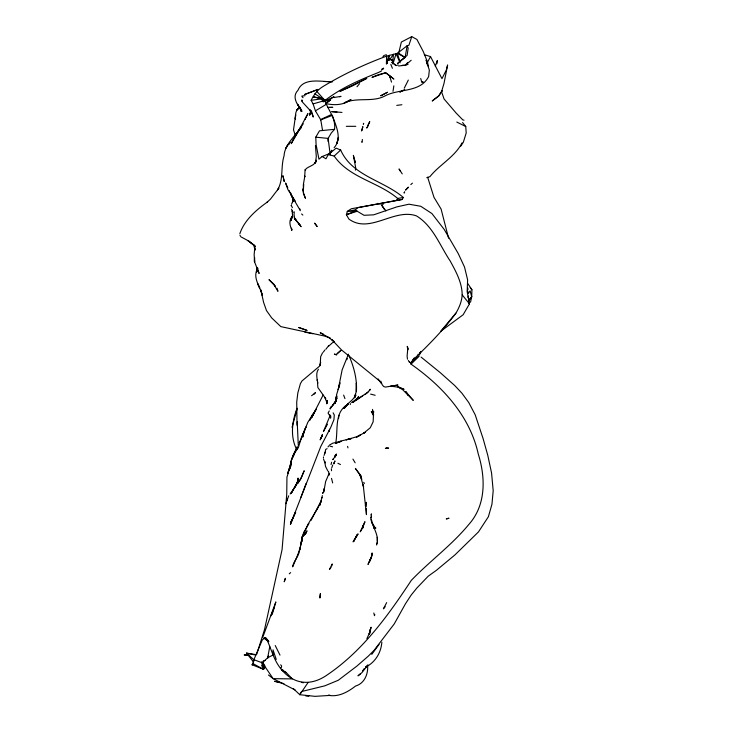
<?xml version="1.0" encoding="UTF-8"?>
<svg xmlns="http://www.w3.org/2000/svg" width="733" height="733" viewBox="0 0 733 733"><rect width="100%" height="100%" fill="white"/><g stroke="black" fill="none" stroke-linecap="round" stroke-linejoin="round"><path stroke-width="1.1" d="M317.554 383.121L317.865 387.51L325.754 398.67L324.911 397.506L327.083 403.132L327.211 400.429M372.08 554.533L372.117 552.948L371.658 556.402L368.003 564.447L372.062 555.321M328.017 141.35L328.109 138.4L331.307 132.994L334.56 129.32C336.007 118.169 328.137 110.179 324.847 100.522M386.392 64.055L386.648 56.102L397.359 53.362L407.145 45.721L408.886 45.309L411.754 36.65L416.912 39.445L423.317 51.64L427.559 62.177L428.219 66.19M468.689 303.114L470.595 301.959L471.704 296.7L471.924 289.782L467.837 283.634M310.407 110.527L310.141 114.357L310.425 113.102L309.583 115.228L310.325 113.615M367.627 665.637C368.287 674.223 364.338 683.587 355.514 686.061C347.845 692.062 338.444 697.285 328.366 695.296L330.171 695.397L315.062 696.35L299.788 694.71L293.356 688.617M387.006 63.514L387.171 60.344L389.754 59.217L392.265 60.161L393.145 62.617M467.517 289.801L467.627 287.785L467.828 289.718M298.294 445.545L297.213 421.841M299.696 550.007L299.806 548.211L299.623 549.75M302.17 100.641L302.115 101.392L301.932 99.88M256.687 654.367L264.531 629.555L282.058 549.704L286.74 494.308L286.951 477.101L288.408 472.51M362.368 139.462L362.12 142.367L361.644 141.9M419.826 352.72L419.615 354.946L419.331 354.424M297.8 482.644L298.056 478.053L298.065 479.996L296.7 483.523L291.248 493.309L297.745 481.718L296.7 483.523M301.584 540.203L301.3 542.97L301.611 540.065C300.521 549.723 296.288 558.189 292.641 566.829C293.585 560.901 298.478 557.025 299.394 551.088M392.512 63.881L393.502 54.279L389.626 59.804M327.11 400.603L326.707 403.819L327.074 401.391M436.923 63.734L437.344 60.5L435.292 66.227M239.847 233.717C244.254 220.294 256.266 209.876 267.6 201.887L266.885 202.482L270.532 199.055L278.879 188.124L277.569 189.829C283.744 179.631 280.537 166.904 284.056 155.836C284.468 146.985 291.047 140.214 296.123 133.571M355.413 170.138L355.716 167.912L353.379 155.35L355.203 162.424L354.57 159.941M344.024 407.997L345.344 406.009C334.266 414.566 338.298 431.233 335.613 443.383M338.499 418.653L338.985 415.245M323.4 457.914L323.537 456.943M303.746 184.349L303.352 190.378L303.37 184.469L304.855 176.048L304.699 176.855L305.084 169.873C307.933 166.079 313.898 166.171 315.841 161.562L314.961 163.166L316.17 160.179L315.492 162.808L316.308 156.468L315.437 145.601M393.007 91.35L393.85 85.843M363.027 527.861L363.467 525.011L362.221 528.924L364.952 521.685L360.233 531.819L361.616 529.666M288.976 143.604L288.857 144.364L290.066 142.22L289.269 143.302L289.755 142.697M330.766 415.895L330.647 418.167L329.832 414.86L330.308 416.463L328.063 413.128L329.254 410.947M329.227 431.425L329.575 429.318L329.209 431.279M371.054 519.569C372.969 527.998 379.822 535.869 376.487 544.967L377.101 542.86M403.416 58.814L405.12 57.458L407.145 45.721L408.153 48.121L407.136 55.396L397.469 63.551L401.721 60.161M321.897 498.037L322.328 495.581M300.365 546.772L302.298 538.141M334.56 129.32L319.496 130.813L315.776 137.172L316.088 144.548L318.947 159.18L322.117 156.55L325.993 158.786L328.237 154.571L336.154 148.158L340.653 150.027C352.234 176.112 383.341 180.245 403.361 197.498L402.105 199.468L351.336 208.758L347.323 211.379L346.388 214.705L348.89 219.048C369.679 234.432 394.079 207.888 416.454 215.887C433.029 225.993 439.882 245.601 450.245 261.076C455.981 271.595 462.065 282.59 462.184 294.877C461.772 301.52 459.252 307.512 455.899 313.165C444.116 329.099 430.335 343.282 416.069 356.971C414.383 359.207 411.167 361.094 411.021 364.145C442.164 385.989 469.761 415.584 478.255 453.965C485.603 477.403 486.217 505.046 468.863 524.407C451.757 545.205 429.859 561.038 411.314 580.362C387.839 615.986 362.359 651.371 326.368 675.487C310.572 686.18 293.603 684.521 281.307 669.293C273.611 660.305 271.357 648.503 266.171 638.232L264.897 637.683L262.258 640.028L253.132 661.478L246.471 653.121L256.403 654.688M371.145 515.455L371.439 513.879L371.136 515.015M290.992 464.53L291.358 462.55M256.834 271.109L256.651 272.099L257.136 267.646L259.097 273.455L254.269 261.14L254.571 257.503L254.663 261.956L254.14 254.617L254.772 247.882L255.075 250.109L253.627 244.749L255.295 246.957L253.361 244.538L247.882 240.552L255.487 246.517L248.597 240.974L240.845 236.786M305.496 117.976L305.148 119.534M269.781 646.588L267.664 657.776L262.698 662.403L264.356 665.683L273.134 678.657L295.142 689.991M381.856 642.209C381.004 652.984 375.186 662.385 365.455 667.268L367.993 664.941L361.946 672.601L357.961 675.853L360.572 673.709M388.261 60.61L389.305 55.323L388.014 59.364M323.821 490.835L324.288 488.508L323.849 491.55L325.644 481.517L327.871 476.349M346.901 359.711L347.167 358.483M331.059 464.585L331.582 462.239M299.531 550.52L300.154 547.707M336.759 396.8L336.062 401.125L336.584 394.693L339.663 384.55L339.874 382.69L338.215 389.635L342.137 369.835L348.45 354.149M320.037 364.97L320.633 362.395L320.193 365.446L320.66 356.669L322.547 352.82M336.933 395.985L335.137 403.287L336.951 398.028L334.844 403.031L336.117 400.566M329.566 473.316L329.117 475.131L328.558 471.447M331.756 565.931L332.251 563.943L329.438 569.495L331.023 567.379M291.477 461.552L287.73 473.555L290.809 465.528M372.529 409.399L373.39 416.463L373.143 421.841L370.275 427.742L363.696 433.203L365.144 432.342M296.425 449.027C290.332 436.547 291.981 422.126 296.608 409.445M324.884 453.388L325.709 449.366L327.101 448.678M287.767 473.252C290.964 464.841 291.377 455.56 297.231 448.11L292.577 456.549L294.08 454.011M292.046 427.312L297.286 408.244M321.97 497.405L319.698 505.422L321.182 500.831L310.966 520.439M301.675 539.277L302.152 537.674M322.621 493.529L323.244 492.264M467.975 297.378L468.36 296.05M272.172 614.547L275.846 601.921L262.634 637.646M321.906 436.355L322.493 434.385L320.138 439.864L321.906 436.355L321.081 437.986M393.245 62.937L396.086 53.692L400.071 62.836M292.861 201.832L293.557 199.623L291.569 204.159M253.426 663.182L252.179 664.987L253.948 660.662M331.747 467.856L332.672 465.089M257.155 270.156L257.796 268.269M301.767 537.802L304.003 531.947L308.932 523.573M374.838 614.63L374.462 615.683L373.83 612.99M304.653 531.113L302.876 536.135L307.924 524.407L317.499 508.656M420.76 351.437L420.211 352.985L420.715 351.941M324.05 455.413L325.278 452.023M285.824 503.763L288.729 495.801M253.169 661.349L254.214 659.718M257.723 268.214C252.079 277.697 260.261 286.438 262.304 295.381L260.847 289.911L263.605 302.417L266.464 310.535L271.696 317.911L280.831 326.616L323.922 335.906L330.162 337.886M333.121 412.835L334.285 414.997L333.936 419.688L330.821 427.22L320.816 446.406L290.424 524.489L295.142 512.596M306.192 483.294L300.823 497.478M329.685 416.573L323.418 431.59L327.477 424.169M252.015 664.712L263.514 669.321L264.915 665.756M366.28 503.379L365.373 505.779L366.207 502.343L366.143 506.576M363.348 124.124L363.66 123.3L363.394 123.996M311.47 417.865L323.088 395.096M356.311 536.712L357.099 534.687L353.572 541.394L358.071 533.871L353.068 541.852L354.323 540.523M303.599 433.395L304.296 431.609M328.631 446.012L328.017 446.919M267.646 658.371L268.498 656.273M309.903 419.945L312.46 414.667L314.567 412.285L311.479 417.645M297.259 446.489L293.264 455.669L294.923 452.453M290.699 466.115L288.564 471.007L289.856 468.644M354.616 397.817L355.752 395.05M270.715 616.141L273.913 608.381M292.091 217.728L290.799 220.816L292.54 215.484L292.165 210.948L292.843 212.597L291.551 209.198M302.023 437.125L303.783 432.974M370.55 517.846L371.558 516.664M309.876 420.046L310.59 418.387M355.679 395.16L354.772 397.222L355.725 395.298M331.417 152.024L331.646 150.32M301.987 100.421L302.408 102.052L311.104 111.508L313.303 117.051L311.342 110.628M293.42 455.614L292.687 457.163L294.043 454.433L291.459 459.893L290.305 467.727L291.569 459.27L294.858 452.316L298.349 447.68L301.4 437.491L305.954 426.991L303.022 434.403L302.866 436.859L303.022 434.403L307.778 422.364L316.253 409.17L311.589 417.645M295.161 487.344L296.315 484.834M305.148 534.357L306.916 530.976L305.148 534.357L303.096 535.869L303.462 535.182M366.894 638.635L369.469 633.092L369.139 633.908L371.081 627.21L369.542 633.944L370.247 629.445L370.367 631.388M302.83 124.509L303.215 123.703M317.197 509.188L321.21 501.445M293.466 516.866L290.589 522.711L295.683 512.477M328.091 475.662L328.796 474.233M404.268 88.198L408.318 80.071M375.873 528.099L373.839 527.962L374.655 526.303M462.037 142.898C454.891 156.88 439.708 164.494 429.95 176.607L426.789 177.67M299.183 442.869L301.584 438.16M386.896 63.698L386.648 56.102C364.768 64.211 343.447 74.18 323.455 86.256C317.728 89.508 313.99 94.575 311.122 100.32L313.101 103.894L315.419 110.83L320.77 119.891L322.502 130.135M305.634 118.077L307.952 113.633L298.294 131.289L299.989 128.541L295.985 134.102L302.28 125.306M330.794 407.805L335.421 401.721M331.032 151.694L331.719 150.375M386.667 602.618L383.396 608.821L385.219 606.722M294.611 453.031L297.231 448.11M332.535 405.45L335.751 400.841M292.311 217.151L292.815 216.217M268.599 656.044L267.664 657.776L272.988 655.036L273.006 649.85L276.24 659.398M325.864 349.265L328.54 345.829M291.551 218.04L292.247 216.748C288.545 220.285 289.865 225.7 291.752 229.796L291.459 228.165L291.743 230.437L291.514 228.485M239.957 235.146L240.387 236.099M426.872 63.267L430.555 56.615L424.315 54.691M323.427 99.102L325.067 99.908L322.96 101.42M291.322 492.695L292.082 491.385M355.505 210.243L364.054 215.3L373.693 214.833L396.91 206.862L408.959 204.205L420.742 206.266L431.92 213.55L444.216 229.456L458.29 253.655L464.53 267.069L467.617 279.832L467.159 291.624L469.477 303.838L463.137 314.759L440.634 331.343L455.899 313.165M409.518 361.736L411.011 363.513L414.374 357.741M300.567 128.77L301.126 127.808M411.222 362.798L413.385 359.207M294.217 488.114L290.167 494.015M407.044 188.482L408.308 187.272L405.67 189.984L408.308 187.272M357.044 399.018L358.694 396.425L356.705 398.99L357.191 398.578L351.565 402.646M305.918 533.148L301.675 537.381L301.758 541.907L301.703 540.157M366.821 128.101L367.792 126.589L366.647 127.624M468.772 301.171L471.704 296.7L470.119 290.836L468.231 293.576L468.03 291.642M460.535 146.463L463.329 142.257L466.197 133.003L465.757 126.534L462.578 122.539M396.461 200.292L397.698 198.451L403.361 197.498M308.052 682.551L299.788 694.71L301.501 691.549L324.783 685.841L338.298 680.251L356.934 666.05L368.259 656.172L373.894 650.556L394.235 623.939L405.532 603.653L411.204 595.031L416.921 587.967L428.264 576.147L436.456 570.274L454.964 554.89L478.502 531.883L488.389 516.738L491.962 504.194L493.19 490.716L491.568 473.023L487.775 455.33L483.065 438.49L475.195 414.805L468.772 402.573L461.937 393.218L454.689 385.503L440.212 372.611L421.099 357.108M332.067 406.174L335.888 401.4M334.12 147.709C342.613 138.28 335.668 125.425 332.342 115.365L320.77 119.891M369.377 390.662L370.385 389.25L368.25 391.816M362.414 671.135L364.255 668.569M371.75 654.395L379.053 644.417M323.28 352.17L324.875 349.989M333.231 458.977L332.727 459.655L336.337 455.166M318.424 369.249C315.923 372.419 316.839 377.193 317.352 380.903M298.478 130.3L301.419 126.415M291.047 218.242L292.247 216.748M356.989 86.741L359.573 83.617M346.022 406.119L343.979 408.547L345.93 406.219L345.069 407.676C347.387 402.39 354.241 400.328 355.597 394.345L354.46 397.194L356.165 392.008L356.394 383.002L356.412 391.569C357.209 379.126 353.865 366.775 348.908 355.459M264.925 667.745L263.514 669.321L252.445 663.319M398.605 65.988L405.34 65.237L407.74 62.47M334.77 455.734L336.392 454.442M313.843 394.391L315.511 392.586L311.589 395.738M468.726 299.925L471.704 296.7M411.021 364.145L418.919 356.156M382.947 56.514L384.156 55.36M345.894 406.082L347.992 404.14M331.701 343.456L328.686 346.104M411.011 363.513L418.919 356.101M356.449 399.934L365.272 393.942M328.237 154.571L334.175 156.056L340.653 150.027M355.377 209.83L355.926 210.866L346.388 214.705L357.365 211.214L347.323 211.379L355.377 209.83L357.75 207.696L402.105 199.468M410.819 184.579L412.413 183.158M289.251 573.811L290.644 572.62M402.243 65.274L405.34 65.237L411.195 60.262M319.725 365.996L302.005 380.949L300.393 383.661L297.845 392.879L296.718 402.032L297.03 425.204M298.23 109.052L300.237 107.43M290.983 205.661L291.542 205.222M354.79 400.887L352.94 402.316L362.743 395.82M280.446 668.157L281.435 667.406L281.6 665.93L280.675 664.794M350.392 403.608L350.401 404.46M364.732 394.684L367.654 392.622M332.205 342.925L334.111 341.596M400.814 60.454L405.12 57.458L398.202 52.932L398.99 51.942L401.354 42.056L411.754 36.65M381.719 69.928L383.57 68.728M346.7 405.312L348.166 404.359M300.054 107.449L298.542 108.411L300.054 107.449C295.326 109.263 295.417 114.879 295.317 119.076L295.683 114.687L293.502 129.888L295.216 135.083M368.47 391.752L366.582 392.879M315.419 110.83L325.974 104.507M402.719 90.434L399.787 92.111L404.689 89.545M329.319 445.206L332.809 443.153L341.23 441.339L338.82 442.301M364.97 432.415L356.339 437.189L360.544 434.944L357.722 436.465L346.168 439.782L351.153 438.673L340.35 441.129L335.421 443.52L337.886 442.512M381.801 69.113L383.625 68.142M381.444 71L378.567 72.448C359.124 80.199 339.59 88.546 323.226 101.878L321.485 99.028M323.949 101.575L334.019 96.747L329.163 99.935L325.021 101.346M320.44 119.644L331.701 114.412M389.754 59.217L387.171 60.344L387.262 62.672M322.822 492.823L323.729 492.439M322.117 156.55L330.436 153.215M339.745 96.811L341.037 96.353L334.019 97.516M395.985 65.649L398.12 64.898M405.34 65.237L408.07 64.367M313.101 103.894L323.784 100.824M265.254 660.406L263.376 660.864L262.936 662.082L264.356 665.683M301.822 96.05L305.075 95.693M384.935 55.103L386.401 54.773M311.122 100.32L322.602 98.698L313.303 96.802L325.067 99.908M396.755 105.378L401.895 104.737M370.605 394.107L375.159 395.27M373.839 527.962L375.598 527.806M281.655 670.292L283.25 670.209M346.315 126.323L355.798 126.323M248.606 654.963L244.162 654.935L248.423 655.064M300.457 107.705L301.208 111.471L300.017 108.053L297.571 104.251L301.978 111.343C297.937 105.295 291.203 97.196 297.937 90.324C303.535 76.901 321.439 82.05 332.635 81.702M324.279 81.51L332.159 81.702M308.804 695.809L305.606 695.709L308.895 695.874M337.006 112.012L331.719 111.645L341.99 112.415M315.776 137.172L328.109 138.4L330.244 154.791M332.608 446.818L329.969 446.14M305.084 169.873L305.606 169.955M301.419 682.396L303.389 682.744M325.525 103.509C334.175 105.525 343.786 105.268 350.997 99.496L344.162 102.95C357.228 96.793 372.804 102.831 385.457 95.684C399.274 88.556 420.504 92.688 428.649 76.534L429.336 70.13L426.148 60.069L427.476 65.045M377.642 203.398L383.176 204.406M304.873 332.15L312.826 333.735M279.493 682.286L274.499 681.296L283.909 683.642M254.846 654.89L246.471 653.121L253.792 659.663L263.33 663.218M347.708 404.066L348.679 404.277M464.007 120.175L462.816 119.891L456.155 113.084L444.042 98.946L441.55 91.689L443.978 83.507L447.616 64.944L446.333 70.02L441.962 78.651L430.555 56.615M334.578 354.286L336.74 354.845L334.395 354.149L335.201 354.442M421.603 81.83L423.509 82.325L421.677 81.931L420.715 78.504M392.265 60.161L389.315 59.291L389.388 60.188M418.012 354.369L418.827 354.644M323.171 334.019L320.202 332.718L328.247 337.226L333.643 341.212M398.422 386.85L404.066 389.36L397.735 387.097L390.506 386.144L398.01 385.045L385.384 387.088L383.661 386.502L382.177 384.697L380.794 381.114M471.924 289.782L470.174 287.51M456.806 122.044L465.757 126.534M337.886 463.256L340.451 464.548M282.452 670.686L286.264 672.619L292.302 678.895L273.134 678.657L268.461 675.011M405.12 57.458L397.359 53.362L399.98 61.728M397.405 386.529L402.591 389.635L413.293 400.365L405.816 391.752M397.698 198.451C378.036 181.784 349.412 177.982 334.175 156.056M314.842 93.778L324.82 100.357L316.858 91.433M281.307 669.293L286.264 672.619M391.504 62.296L395.774 65.292L394.198 63.945M263.935 638.168L268.214 641.384M333.817 341.266L331.628 339.461L341.532 349.943L379.538 380.931M302.069 96.838L303.068 97.7M268.122 640.56L264.897 637.683L268.507 641.714M274.215 284.477L268.965 279.658L275.37 286.42L274.344 285.274L277.944 291.303L277.056 288.261M301.611 213.963L302.857 215.09M372.556 410.727L373.894 411.964M355.148 462.798L352.921 459.078M370.98 516.847L371.21 519.972L372.062 521.145M462.184 294.877L469.477 303.838M361.25 476.102L355.386 468.405L359.445 474.269L361.79 479.382L360.169 474.984L363.605 487.024L363.147 484.302L366.445 514.639L366.289 508.656M266.171 638.232L268.837 641.558M295.252 201.071L287.932 189.618L285.586 182.984L287.803 187.886M405.734 391.807L408.428 395.481L406.192 392.164M373.711 414.96L371.301 411.653L373.161 414.218L372.3 412.624L372.895 413.797L372.556 411.57M378.146 378.897L381.334 383.533M290.314 192.541L291.56 194.456M402.243 173.895L399.027 168.957L400.255 171M300.273 210.71L299.66 208.529M291.578 206.092L292.44 207.668M299.861 209.794L290.781 194.401L293.118 198.625M327.843 471.007L325.489 466.353L324.746 461.515L325.058 462.917L323.519 459.087M261.91 663.887L264.127 667.69L261.58 661.853M408.327 360.462L409.371 362.285M363.742 482.305L364.393 483.478M384.981 209.354L385.815 210.967M371.393 521.502L373.94 526.248L372.071 522.62M275.232 645.526L279.997 655.119M289.269 190.708L289.691 191.579M261.635 665.326L263.514 669.321M427.651 177.249L433.982 197.324L441.101 209.07L448.559 238.188M291.578 195.839L293.053 199.165L292.22 196.398M407.979 348.056L407.236 346.352L407.795 349.723L407.832 348.422L407.108 356.055L407.475 359.197M390.826 64.357L392.402 68.288M343.63 395.087L344.95 398.615M391.495 82.142L389.617 75.682L385.695 72.769L378.356 74.72L371.979 77.359L385.695 72.769L393.887 79.063L389.617 75.682L389.938 77.46M310.013 109.391L310.49 111.123M317.096 379.896L317.957 383.075M347.57 446.351L347.964 447.863M292.43 197.195L293.182 200.796M331.527 478.365L332.672 482.946M286.484 497.524L286.988 500.703M331.307 468.909L331.563 470.733M294.125 211.709L294.299 213.083M295.527 218.407L295.701 220.056L294.822 218.388L301.135 226.717L294.675 218.736L293.96 213.853M377.229 537.307L377.458 541.229L377.367 539.598M320.358 593.739L319.918 597.816L320.358 593.739M336.19 396.883L336.236 400.667L336.19 396.883M362.826 126.791L361.699 130.795L362.826 126.791M338.444 137.428L336.905 143.292L338.444 137.428M304.113 470.907L300.484 479.556L297.332 483.862L301.593 477.119L304.113 470.907M285.339 578.374L284.276 581.672L285.339 578.374M334.147 462.844L333.762 463.925L334.972 460.91L334.147 462.844M404.341 192.504L404.14 193.054L404.653 191.863L404.341 192.504M292.733 140.25L291.294 143.641L299.989 128.541L292.733 140.25M369.698 121.742L367.462 126.507L369.698 121.742M371.292 557.676L369.615 561.396L371.356 557.611M334.651 457.282L336.337 454.194L334.651 457.282M331.435 406.54L330.18 409.041L329.877 408.538L331.435 406.54M286.731 146.765L285.962 148.084L288.124 144.447L286.731 146.765M442.246 90.562L438.746 95.931L432.305 100.897L438.746 95.931L442.246 90.562M296.792 110.106L297.589 109.153L296.792 110.106M340.799 350.456L337.043 353.819L340.799 350.456M330.61 99.926L326.735 102.776L330.61 99.926M387.381 92.312L380.848 95.739L387.381 92.312M366.702 78.44L351.703 86.274L339.965 91.35L366.702 78.44M318.03 89.417L304.836 94.429L318.03 89.417M447.863 518.469L446.25 518.946L449.017 518.231L447.863 518.469M386.749 448.083L385.375 448.376L388.609 448.083L386.749 448.083M332.663 107.339L327.697 107.458L332.663 107.339M306.907 330.354L298.762 327.514L306.907 330.354M315.556 224.298L314.567 223.125L317.187 226.561L315.556 224.298M300.328 225.572L299.009 223.922L300.328 225.572M383.267 207.375L381.737 205.304L384.422 209.262L383.267 207.375M294.913 218.782L294.336 217.765L294.913 218.782M259.711 287.95L257.558 283.488L259.711 287.95M305.368 198.121L303.489 193.668L302.958 188.922L303.581 193.155L305.368 198.121M284.267 181.546L282.947 175.893L284.267 181.546"/></g></svg>
